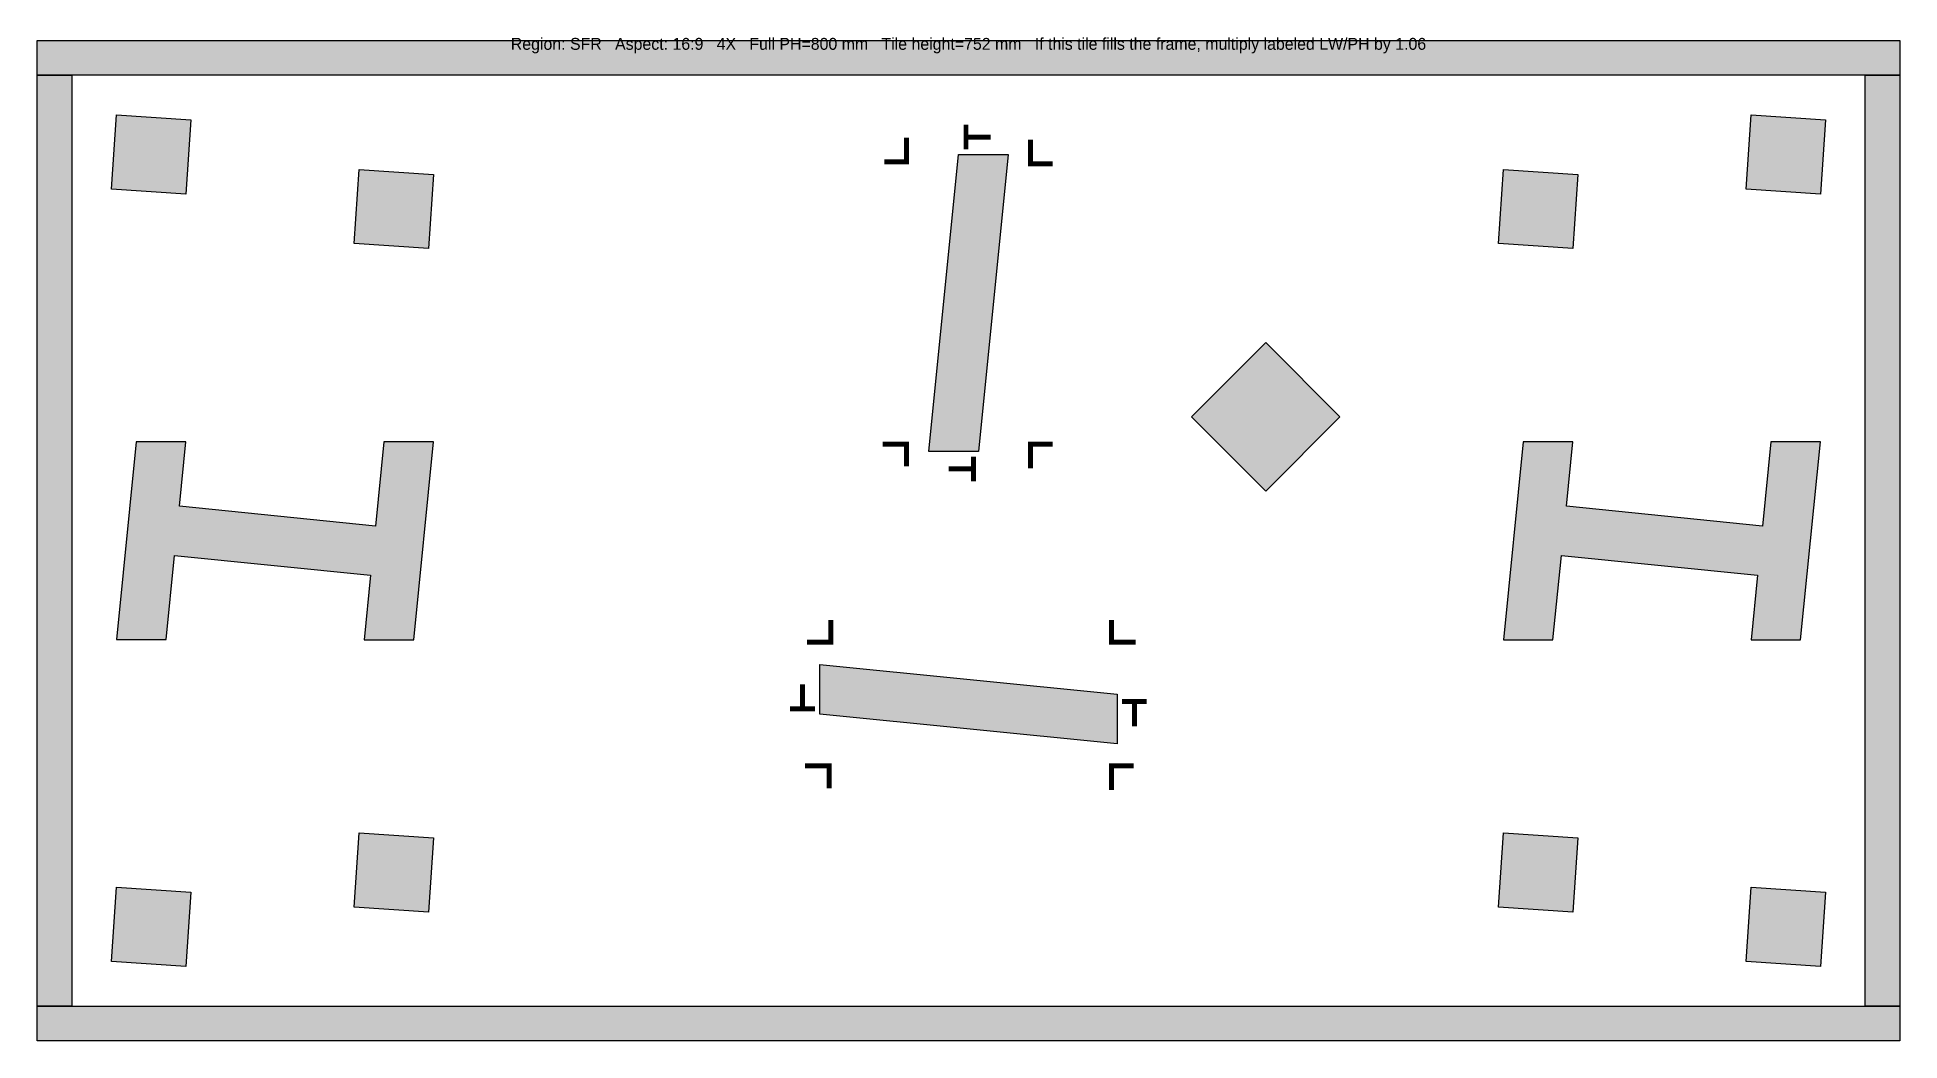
# Model space of a CAD drawing. Header units: millimetres. Extents: x 39 to 1543, y 100 to 911.
import ezdxf
from ezdxf.enums import TextEntityAlignment as Align

# ---------------------------------------------------------------- set-up
doc = ezdxf.new("R2010")
doc.units = ezdxf.units.MM
for name, color, linetype in [('FRAME', 7, 'Continuous'), ('NOTES', 7, 'Continuous'), ('SFR', 7, 'Continuous')]:
    doc.layers.add(name, color=color, linetype=linetype)

msp = doc.modelspace()

# ---------------------------------------------------------------- hatches: boundary and pattern name
at = {"layer": 'FRAME', "true_color": 0x000000}
h = msp.add_hatch(color=7, dxfattribs=at)
h.dxf.hatch_style = 1
h.paths.add_polyline_path([(39.1, 908.2), (1543.1, 908.2), (1543.1, 880.2), (39.1, 880.2), (39.1, 908.2)])
h = msp.add_hatch(color=7, dxfattribs=at)
h.dxf.hatch_style = 1
h.paths.add_polyline_path([(39.1, 880.2), (67.1, 880.2), (67.1, 128.2), (39.1, 128.2), (39.1, 880.2)])
h = msp.add_hatch(color=7, dxfattribs=at)
h.dxf.hatch_style = 1
h.paths.add_polyline_path([(1515.1, 880.2), (1543.1, 880.2), (1543.1, 128.2), (1515.1, 128.2), (1515.1, 880.2)])
h = msp.add_hatch(color=7, dxfattribs=at)
h.dxf.hatch_style = 1
h.paths.add_polyline_path([(39.1, 128.2), (1543.1, 128.2), (1543.1, 100.2), (39.1, 100.2), (39.1, 128.2)])
at = {"layer": 'SFR', "true_color": 0x000000}
h = msp.add_hatch(color=7, dxfattribs=at)
h.dxf.hatch_style = 1
h.paths.add_polyline_path([(159.1, 784.3), (99.1, 788.2), (103.1, 848.2), (163.1, 844.3), (159.1, 784.3)])
h = msp.add_hatch(color=7, dxfattribs=at)
h.dxf.hatch_style = 1
h.paths.add_polyline_path([(1479.1, 784.3), (1419.1, 788.2), (1423.1, 848.2), (1483.1, 844.3), (1479.1, 784.3)])
h = msp.add_hatch(color=7, dxfattribs=at)
h.dxf.hatch_style = 1
h.paths.add_polyline_path([(783.1, 816.3), (823.1, 816.3), (799.1, 576.2), (759.1, 576.2), (783.1, 816.3)])
h = msp.add_hatch(color=7, dxfattribs=at)
h.dxf.hatch_style = 1
h.paths.add_polyline_path([(355.1, 740.2), (295.1, 744.2), (299.1, 804.2), (359.1, 800.2), (355.1, 740.2)])
h = msp.add_hatch(color=7, dxfattribs=at)
h.dxf.hatch_style = 1
h.paths.add_polyline_path([(1279.1, 740.2), (1219.1, 744.2), (1223.1, 804.2), (1283.1, 800.2), (1279.1, 740.2)])
h = msp.add_hatch(color=7, dxfattribs=at)
h.dxf.hatch_style = 1
h.paths.add_polyline_path([(1031.1, 664.3), (1091.1, 604.3), (1031.1, 544.3), (971.1, 604.3), (1031.1, 664.3)])
h = msp.add_hatch(color=7, dxfattribs=at)
h.dxf.hatch_style = 1
h.paths.add_polyline_path([(119.1, 584.2), (103.1, 424.3), (143.1, 424.3), (149.9, 492.4), (308.3, 476.5), (303.1, 424.2), (343.1, 424.2), (359.1, 584.2), (319.1, 584.2), (312.3, 516.1), (153.9, 532), (159.1, 584.2), (119.1, 584.2), (119.1, 584.2)])
h = msp.add_hatch(color=7, dxfattribs=at)
h.dxf.hatch_style = 1
h.paths.add_polyline_path([(1239.1, 584.2), (1223.1, 424.2), (1263.1, 424.2), (1269.9, 492.4), (1428.3, 476.5), (1423.1, 424.2), (1463.1, 424.2), (1479.1, 584.2), (1439.1, 584.2), (1432.3, 516.1), (1273.9, 532), (1279.1, 584.2), (1239.1, 584.2), (1239.1, 584.2)])
h = msp.add_hatch(color=7, dxfattribs=at)
h.dxf.hatch_style = 1
h.paths.add_polyline_path([(671.1, 364.2), (671.1, 404.3), (911.1, 380.3), (911.1, 340.2), (671.1, 364.2)])
h = msp.add_hatch(color=7, dxfattribs=at)
h.dxf.hatch_style = 1
h.paths.add_polyline_path([(355.1, 204.2), (295.1, 208.2), (299.1, 268.3), (359.1, 264.2), (355.1, 204.2)])
h = msp.add_hatch(color=7, dxfattribs=at)
h.dxf.hatch_style = 1
h.paths.add_polyline_path([(1279.1, 204.2), (1219.1, 208.2), (1223.1, 268.3), (1283.1, 264.2), (1279.1, 204.2)])
h = msp.add_hatch(color=7, dxfattribs=at)
h.dxf.hatch_style = 1
h.paths.add_polyline_path([(159.1, 160.2), (99.1, 164.2), (103.1, 224.3), (163.1, 220.3), (159.1, 160.2)])
h = msp.add_hatch(color=7, dxfattribs=at)
h.dxf.hatch_style = 1
h.paths.add_polyline_path([(1479.1, 160.2), (1419.1, 164.2), (1423.1, 224.3), (1483.1, 220.3), (1479.1, 160.2)])

# ---------------------------------------------------------------- linework, layer by layer
at = {"layer": 'FRAME', "color": 250}
for points in [[(39.1, 908.2), (1543.1, 908.2), (1543.1, 880.2), (39.1, 880.2), (39.1, 908.2)], [(39.1, 880.2), (67.1, 880.2), (67.1, 128.2), (39.1, 128.2), (39.1, 880.2)], [(1515.1, 880.2), (1543.1, 880.2), (1543.1, 128.2), (1515.1, 128.2), (1515.1, 880.2)], [(39.1, 128.2), (1543.1, 128.2), (1543.1, 100.2), (39.1, 100.2), (39.1, 128.2)]]:
    msp.add_lwpolyline(points, close=True, dxfattribs=at)
at = {"layer": 'FRAME', "color": 250, "true_color": 0x000000}
for points in [[(39.1, 908.2), (39.1, 880.2), (1543.1, 880.2)], [(1543.1, 880.2), (1543.1, 908.2), (39.1, 908.2)], [(39.1, 880.2), (39.1, 128.2), (67.1, 128.2)], [(67.1, 128.2), (67.1, 880.2), (39.1, 880.2)], [(1515.1, 880.2), (1515.1, 128.2), (1543.1, 128.2)], [(1543.1, 128.2), (1543.1, 880.2), (1515.1, 880.2)], [(39.1, 128.2), (39.1, 100.2), (1543.1, 100.2)], [(1543.1, 100.2), (1543.1, 128.2), (39.1, 128.2)]]:
    msp.add_solid(points, dxfattribs=at)
at = {"layer": 'SFR', "color": 250}
for points in [[(159.1, 784.3), (99.1, 788.2), (103.1, 848.2), (163.1, 844.3), (159.1, 784.3)], [(1479.1, 784.3), (1419.1, 788.2), (1423.1, 848.2), (1483.1, 844.3), (1479.1, 784.3)], [(783.1, 816.3), (823.1, 816.3), (799.1, 576.2), (759.1, 576.2), (783.1, 816.3)], [(355.1, 740.2), (295.1, 744.2), (299.1, 804.2), (359.1, 800.2), (355.1, 740.2)], [(1279.1, 740.2), (1219.1, 744.2), (1223.1, 804.2), (1283.1, 800.2), (1279.1, 740.2)], [(1031.1, 664.3), (1091.1, 604.3), (1031.1, 544.3), (971.1, 604.3), (1031.1, 664.3)], [(119.1, 584.2), (103.1, 424.3), (143.1, 424.3), (149.9, 492.4), (308.3, 476.5), (303.1, 424.2), (343.1, 424.2), (359.1, 584.2), (319.1, 584.2), (312.3, 516.1), (153.9, 532), (159.1, 584.2), (119.1, 584.2), (119.1, 584.2)], [(1239.1, 584.2), (1223.1, 424.2), (1263.1, 424.2), (1269.9, 492.4), (1428.3, 476.5), (1423.1, 424.2), (1463.1, 424.2), (1479.1, 584.2), (1439.1, 584.2), (1432.3, 516.1), (1273.9, 532), (1279.1, 584.2), (1239.1, 584.2), (1239.1, 584.2)], [(671.1, 364.2), (671.1, 404.3), (911.1, 380.3), (911.1, 340.2), (671.1, 364.2)], [(355.1, 204.2), (295.1, 208.2), (299.1, 268.3), (359.1, 264.2), (355.1, 204.2)], [(1279.1, 204.2), (1219.1, 208.2), (1223.1, 268.3), (1283.1, 264.2), (1279.1, 204.2)], [(159.1, 160.2), (99.1, 164.2), (103.1, 224.3), (163.1, 220.3), (159.1, 160.2)], [(1479.1, 160.2), (1419.1, 164.2), (1423.1, 224.3), (1483.1, 220.3), (1479.1, 160.2)]]:
    msp.add_lwpolyline(points, close=True, dxfattribs=at)
at = {"layer": 'SFR', "color": 250, "lineweight": 35, "const_width": 4}
for points in [[(789.1, 840.3), (789.1, 820.3)], [(723.1, 810.3), (741.1, 810.3), (741.1, 829.7)], [(809.1, 830.2), (789.1, 830.2)], [(859.1, 808.8), (841.1, 808.8), (841.1, 828.3)], [(741.1, 564.2), (741.1, 582.2), (721.7, 582.2)], [(795.1, 552.2), (795.1, 572.2)], [(859.1, 582.2), (841.1, 582.2), (841.1, 562.8)], [(775.1, 562.2), (795.1, 562.2)], [(680, 440.3), (680, 422.3), (660.6, 422.3)], [(906.6, 440.3), (906.6, 422.3), (926, 422.3)], [(657.1, 388.3), (657.1, 368.3)], [(935.1, 374.3), (915.1, 374.3)], [(925.1, 354.3), (925.1, 374.3)], [(647.1, 368.3), (667.1, 368.3)], [(678.6, 304.3), (678.6, 322.3), (659.1, 322.3)], [(924.6, 322.3), (906.6, 322.3), (906.6, 302.8)]]:
    msp.add_lwpolyline(points, dxfattribs=at)
at = {"layer": 'SFR', "color": 250, "true_color": 0x000000}
for points in [[(103.1, 848.2), (99.1, 788.2), (159.1, 784.3)], [(159.1, 784.3), (163.1, 844.3), (103.1, 848.2)], [(1423.1, 848.2), (1419.1, 788.2), (1479.1, 784.3)], [(1479.1, 784.3), (1483.1, 844.3), (1423.1, 848.2)], [(783.1, 816.3), (759.1, 576.2), (799.1, 576.2)], [(799.1, 576.2), (823.1, 816.3), (783.1, 816.3)], [(299.1, 804.2), (295.1, 744.2), (355.1, 740.2)], [(355.1, 740.2), (359.1, 800.2), (299.1, 804.2)], [(1223.1, 804.2), (1219.1, 744.2), (1279.1, 740.2)], [(1279.1, 740.2), (1283.1, 800.2), (1223.1, 804.2)], [(1031.1, 664.3), (971.1, 604.3), (1031.1, 544.3)], [(1031.1, 544.3), (1091.1, 604.3), (1031.1, 664.3)], [(119.1, 584.2), (119.1, 584.2), (103.1, 424.3)], [(119.1, 584.2), (103.1, 424.3), (143.1, 424.3)], [(119.1, 584.2), (143.1, 424.3), (149.9, 492.4)], [(119.1, 584.2), (149.9, 492.4), (153.9, 532)], [(153.9, 532), (159.1, 584.2), (119.1, 584.2)], [(308.3, 476.5), (343.1, 424.2), (359.1, 584.2)], [(308.3, 476.5), (359.1, 584.2), (319.1, 584.2)], [(308.3, 476.5), (319.1, 584.2), (312.3, 516.1)], [(1239.1, 584.2), (1239.1, 584.2), (1223.1, 424.2)], [(1239.1, 584.2), (1223.1, 424.2), (1263.1, 424.2)], [(1239.1, 584.2), (1263.1, 424.2), (1269.9, 492.4)], [(1239.1, 584.2), (1269.9, 492.4), (1273.9, 532)], [(1273.9, 532), (1279.1, 584.2), (1239.1, 584.2)], [(1428.3, 476.5), (1463.1, 424.2), (1479.1, 584.2)], [(1428.3, 476.5), (1479.1, 584.2), (1432.3, 516.1)], [(1479.1, 584.2), (1439.1, 584.2), (1432.3, 516.1)], [(149.9, 492.4), (312.3, 516.1), (153.9, 532)], [(1269.9, 492.4), (1432.3, 516.1), (1273.9, 532)], [(149.9, 492.4), (308.3, 476.5), (312.3, 516.1)], [(1269.9, 492.4), (1428.3, 476.5), (1432.3, 516.1)], [(308.3, 476.5), (303.1, 424.2), (343.1, 424.2)], [(1428.3, 476.5), (1423.1, 424.2), (1463.1, 424.2)], [(911.1, 380.3), (671.1, 404.3), (671.1, 364.2)], [(671.1, 364.2), (911.1, 340.2), (911.1, 380.3)], [(299.1, 268.3), (295.1, 208.2), (355.1, 204.2)], [(355.1, 204.2), (359.1, 264.2), (299.1, 268.3)], [(1223.1, 268.3), (1219.1, 208.2), (1279.1, 204.2)], [(1279.1, 204.2), (1283.1, 264.2), (1223.1, 268.3)], [(103.1, 224.3), (99.1, 164.2), (159.1, 160.2)], [(159.1, 160.2), (163.1, 220.3), (103.1, 224.3)], [(1423.1, 224.3), (1419.1, 164.2), (1479.1, 160.2)], [(1479.1, 160.2), (1483.1, 220.3), (1423.1, 224.3)]]:
    msp.add_solid(points, dxfattribs=at)

# ---------------------------------------------------------------- texts
at = {"layer": 'NOTES', "color": 250}
msp.add_text('Region: SFR   Aspect: 16:9   4X   Full PH=800 mm   Tile height=752 mm   If this tile fills the frame, multiply labeled LW/PH by 1.06', height=9.6, dxfattribs=at).set_placement((791.1, 905.6), align=Align.MIDDLE_CENTER)

doc.saveas('drawing.dxf')
